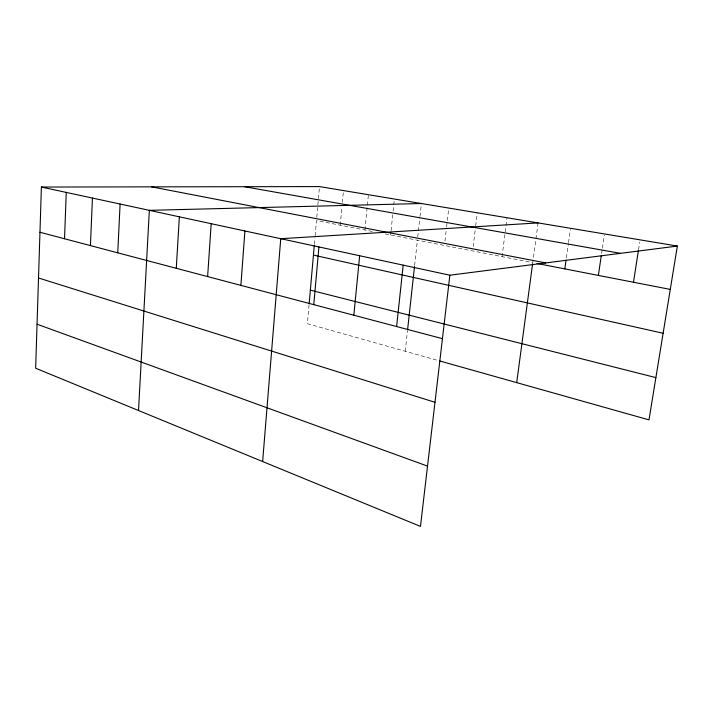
<?xml version="1.0" encoding="UTF-8"?>
<svg xmlns="http://www.w3.org/2000/svg" width="713" height="713" viewBox="0 0 713 713"><rect width="100%" height="100%" fill="white"/><g stroke="black" fill="none" stroke-linecap="round" stroke-linejoin="round"><path stroke-width="0.53" stroke-dasharray="3.56 2.67" d="M309.041 304.879L307.383 323.693L438.762 360.689M314.388 244.336L314.959 237.884M315.155 235.718L316.492 220.567L373.496 231.654M316.786 217.278L318.328 199.738M318.426 198.642L319.495 186.583M340.235 225.183L341.955 206.788M342.356 202.465L343.47 190.567M364.931 229.987L368.407 194.711M390.626 234.987L390.974 231.716M391.081 230.629L393.006 212.1M393.121 211.012L394.36 199.025M405.242 351.242L407.444 331.144M414.636 265.414L417.39 240.192M417.747 236.957L419.877 217.545M419.993 216.467L421.41 203.517M444.965 241.065L446.481 227.866M446.605 226.761L448.762 208.062M473.182 246.591L475.553 226.975M475.687 225.887L477.273 212.804M502.059 256.671L507.014 217.75M538.074 222.911L532.754 262.642L383.131 233.534M566.372 257.919L568.377 243.659M568.528 242.563L570.382 229.399M601.594 253.587L602.235 249.229M602.396 248.133L604.33 235.04M638.545 249.639L639.721 242.037"/><path stroke-width="1.07" d="M677.35 246.056L319.495 186.583L41.399 187.047L35.65 368.238L420.474 526.417L449.858 275.209L677.35 246.056L648.99 419.877L439.814 360.983M64.535 238.757L66.247 192.403M90.435 245.602L92.44 198.062M117.752 252.83L120.096 204.034M138.527 410.528L149.338 210.344L421.41 203.517M176.271 268.293L179.364 216.823M207.635 276.591L211.173 223.686M240.887 285.378L244.907 230.976M262.634 461.543L280.753 238.712L538.074 222.911M309.139 303.818L314.299 245.406M313.773 304.647L318.925 246.948M353.826 315.235L359.655 255.744M396.615 326.545L403.193 265.138M407.56 330.074L414.511 266.51M516.702 382.631L532.611 263.712M564.83 268.881L566.06 260.111M598.367 275.414L601.264 255.771M633.483 282.241L638.376 250.726M244.497 186.708L620.515 253.347M151.664 186.859L545.73 262.928M537.032 263.48L670.282 289.407M41.399 187.047L449.858 275.209M313.444 255.085L663.126 333.256M310.342 290.146L655.889 377.605M39.964 232.26L442.434 338.657M38.511 277.99L434.992 402.301M37.049 324.21L427.524 466.115"/></g></svg>
